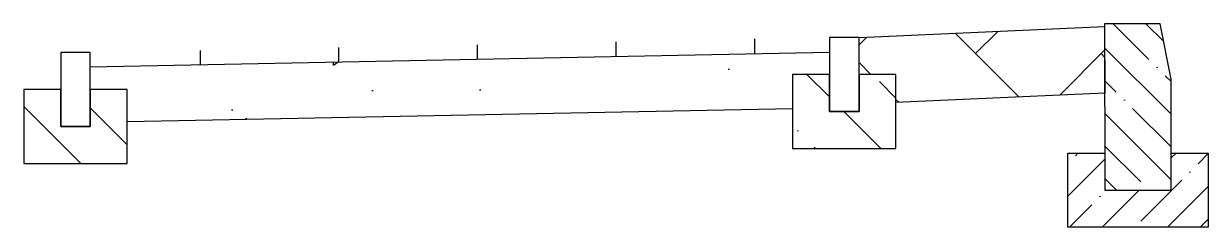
# Model space of a CAD drawing. Extents: x -717 to 1451, y -133302 to 233.
# Drawn here: x -70.4 to -54.38, y -125809.59 to -125806.84 of the extents above; entities that cross this region are included whole.
import ezdxf

# ---------------------------------------------------------------- set-up
doc = ezdxf.new("R2010")
doc.units = 0
doc.layers.add('КОД_399', color=252, linetype='Continuous')

# ---------------------------------------------------------------- blocks, each defined once
blk = doc.blocks.new('БР100.30.18')
at = {"linetype": 'Continuous', "lineweight": 13}
h = blk.add_hatch(dxfattribs=at)
h.set_pattern_fill('ANSI35', scale=5)
h.set_pattern_definition([(45, (-1504.996, -4799.2297), (-0.88388348, 0.88388348), []), (45, (-1504.1121, -4799.2297), (-0.88388348, 0.88388348), [1.5625, -0.3125, 0, -0.3125])])
h.paths.add_polyline_path([(0.3, 3.467), (1.8, 3.467), (1.8, -1.033), (0, -1.033), (0, 1.967)])
h = blk.add_hatch(dxfattribs=at)
h.set_pattern_fill('ANSI35', scale=5, angle=90)
h.set_pattern_definition([(135, (-1504.996, -4800.7297), (-0.88388348, -0.88388348), []), (135, (-1504.996, -4799.8458), (-0.88388348, -0.88388348), [1.5625, -0.3125, 0, -0.3125])])
h.paths.add_polyline_path([(-1, -0.033), (0, -0.033), (0, -1.033), (1.8, -1.033), (1.8, -0.033), (2.8, -0.033), (2.8, -2.033), (-1, -2.033)])
at = {"color": 7, "lineweight": 30}
blk.add_lwpolyline([(1.8, -1.033), (0, -1.033), (0, 1.967), (0.3, 3.467), (1.8, 3.467)], close=True, dxfattribs=at)
at = {"linetype": 'Continuous'}
blk.add_lwpolyline([(0, -0.033), (-1, -0.033), (-1, -2.033), (2.8, -2.033), (2.8, -0.033), (1.8, -0.033)], dxfattribs=at)

msp = doc.modelspace()

# ---------------------------------------------------------------- hatches: boundary and pattern name
at = {"linetype": 'Continuous'}
h = msp.add_hatch(dxfattribs=at)
h.set_pattern_fill('AR-HBONE', color=253, scale=0.3)
h.set_pattern_definition([(45, (-332.4487, -131612.8704), (0, 1.69705627), [3.6, -1.2]), (135, (-331.6001, -131612.0219), (1e-16, 1.69705627), [3.6, -1.2])])
h.paths.add_polyline_path([(-59.502, -125807.021), (-59.502, -125808.021), (-59.502, -125808.021)])
h.paths.add_polyline_path([(-55.781, -125806.872), (-59.102, -125807.021), (-59.102, -125807.521), (-58.602, -125807.521), (-58.602, -125807.899), (-55.78, -125807.773)])
h = msp.add_hatch(dxfattribs=at)
h.set_pattern_fill('ANSI31', color=256, scale=15, angle=45, style=0)
h.set_pattern_definition([(90, (-1944.8849, -130760.652), (-1.875, 3e-16), [])])
h.paths.add_polyline_path([(-69.497, -125807.227), (-59.502, -125807.021), (-59.502, -125807.221), (-69.497, -125807.419)])
at = {"linetype": 'Continuous', "lineweight": 13}
h = msp.add_hatch(dxfattribs=at)
h.set_pattern_fill('ANSI35', scale=5, angle=90)
h.set_pattern_definition([(135, (-1900.8394, -60079.3929), (-0.883883476, -0.883883476), []), (135, (-1900.8394, -60078.509), (-0.883883476, -0.883883476), [1.5625, -0.3125, 0, -0.3125])])
h.paths.add_polyline_path([(-58.602, -125807.521), (-59.102, -125807.521), (-59.102, -125808.021), (-59.502, -125808.021), (-59.502, -125807.521), (-60.002, -125807.521), (-60.002, -125808.521), (-58.602, -125808.521)])
h = msp.add_hatch(dxfattribs=at)
h.set_pattern_fill('ANSI35', scale=5, angle=90)
h.set_pattern_definition([(135, (-1890.4439, -60079.599), (-0.883883476, -0.883883476), []), (135, (-1890.4439, -60078.7151), (-0.883883476, -0.883883476), [1.5625, -0.3125, 0, -0.3125])])
h.paths.add_polyline_path([(-68.997, -125807.727), (-69.497, -125807.727), (-69.497, -125808.227), (-69.897, -125808.227), (-69.897, -125807.727), (-70.397, -125807.727), (-70.397, -125808.727), (-68.997, -125808.727)])
at = {"layer": 'КОД_399'}
h = msp.add_hatch(dxfattribs=at)
h.set_pattern_fill('AR-CONC', scale=0.7, angle=45, style=0)
h.set_pattern_definition([(95, (-1944.967, -130760.741), (3.860864, 3.2396496), [0.525, -5.775]), (40, (-1944.967, -130760.741), (-4.409945, 3.036377), [0.42, -4.62]), (145.45144, (-1944.645, -130760.471), (-0.549081, 6.2760265), [0.4461813, -4.907995]), (91.1842, (-1945.957, -130759.751), (6.101854, 4.4632964), [0.7875, -8.6625]), (141.63564, (-1945.448, -130759.379), (-0.1953, 9.447982), [0.669272, -7.361996]), (36.18416, (-1945.957, -130759.751), (-0.1953, 9.447982), [0.63, -6.93]), (66, (-1945.2143, -130759.5037), (4.947401, 0.9616773), [0.525, -5.775]), (11, (-1945.2143, -130759.5037), (-2.38496, 4.793659), [0.42, -4.62]), (116.45144, (-1944.802, -130759.4236), (2.562441, 5.7553363), [0.4461813, -4.907995]), (82.5, (-1944.9668, -130760.7411), (-1.5875523, 1.7079287), [0, -4.564, 0, -4.69, 0, -4.6375]), (52.5, (-1944.9668, -130760.7411), (-0.6501106, 3.2543661), [0, -2.674, 0, -4.459, 0, -1.7675]), (12.5, (-1946.0706, -130761.845), (2.7539272, 2.5306453), [0, -1.75, 0, -5.46, 0, -7.245]), (2.5, (-1946.5656, -130762.34), (2.3911299, 3.3821186), [0, -2.275, 0, -3.626, 0, -5.145])])
h.paths.add_polyline_path([(-68.997, -125807.727), (-69.497, -125807.727), (-69.497, -125807.419), (-59.502, -125807.221), (-59.502, -125807.521), (-60.002, -125807.521), (-60.002, -125807.981), (-68.997, -125808.159)])

# ---------------------------------------------------------------- linework, layer by layer
for points in [[(-59.102, -125807.021), (-55.781, -125806.872), (-55.78, -125807.773), (-58.602, -125807.899), (-58.602, -125807.521), (-59.102, -125807.521), (-59.102, -125807.021)], [(-59.102, -125807.021), (-59.502, -125807.021), (-59.502, -125808.021), (-59.102, -125808.021), (-59.102, -125807.021)], [(-69.497, -125807.227), (-69.897, -125807.227), (-69.897, -125808.227), (-69.497, -125808.227), (-69.497, -125807.227)], [(-69.497, -125807.419), (-59.502, -125807.221)], [(-59.502, -125807.521), (-60.002, -125807.521), (-60.002, -125808.521), (-58.602, -125808.521), (-58.602, -125807.521), (-59.102, -125807.521), (-59.102, -125808.021), (-59.502, -125808.021), (-59.502, -125807.521)], [(-69.897, -125807.727), (-70.397, -125807.727), (-70.397, -125808.727), (-68.997, -125808.727), (-68.997, -125807.727), (-69.497, -125807.727), (-69.497, -125808.227), (-69.897, -125808.227), (-69.897, -125807.727)], [(-68.997, -125808.159), (-60.002, -125807.981)]]:
    msp.add_lwpolyline(points)

# ---------------------------------------------------------------- block references
at = {"lineweight": 18, "xscale": -0.5, "yscale": 0.5, "zscale": 0.5, "rotation": 0.05553677703885818}
msp.add_blockref('БР100.30.18', (-54.88, -125808.569), dxfattribs=at)

doc.saveas('drawing.dxf')
